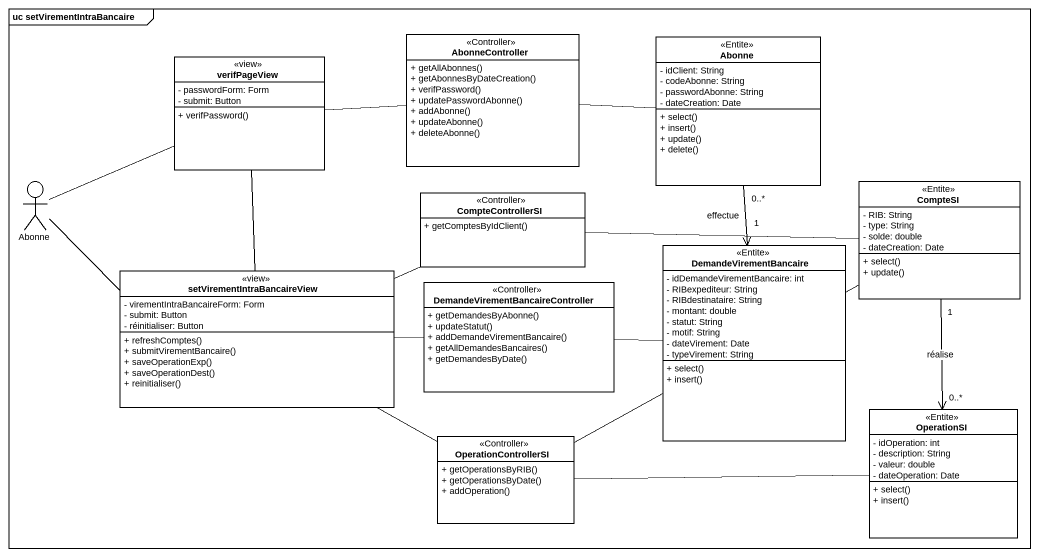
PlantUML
@startuml
mainframe uc setVirementIntraBancaire
allowmixing
hide circle
hide empty members
skinparam classAttributeIconSize 0
class AbonneController <<Controller>> {
  + getAllAbonnes()
  + getAbonnesByDateCreation()
  + verifPassword()
  + updatePasswordAbonne()
  + addAbonne()
  + updateAbonne()
  + deleteAbonne()
}
class Abonne <<Entite>> {
  - idClient: String
  - codeAbonne: String
  - passwordAbonne: String
  - dateCreation: Date
  + select()
  + insert()
  + update()
  + delete()
}
class verifPageView <<view>> {
  - passwordForm: Form
  - submit: Button
  + verifPassword()
}
actor "Abonne" as Abonne_2
class CompteControllerSI <<Controller>> {
  + getComptesByIdClient()
}
class CompteSI <<Entite>> {
  - RIB: String
  - type: String
  - solde: double
  - dateCreation: Date
  + select()
  + update()
}
class setVirementIntraBancaireView <<view>> {
  - virementIntraBancaireForm: Form
  - submit: Button
  - réinitialiser: Button
  + refreshComptes()
  + submitVirementBancaire()
  + saveOperationExp()
  + saveOperationDest()
  + reinitialiser()
}
class DemandeVirementBancaire <<Entite>> {
  - idDemandeVirementBancaire: int
  - RIBexpediteur: String
  - RIBdestinataire: String
  - montant: double
  - statut: String
  - motif: String
  - dateVirement: Date
  - typeVirement: String
  + select()
  + insert()
}
class "DemandeVirementBancaireController" as DemandeVirementBancaireContr <<Controller>> {
  + getDemandesByAbonne()
  + updateStatut()
  + addDemandeVirementBancaire()
  + getAllDemandesBancaires()
  + getDemandesByDate()
}
class OperationSI <<Entite>> {
  - idOperation: int
  - description: String
  - valeur: double
  - dateOperation: Date
  + select()
  + insert()
}
class OperationControllerSI <<Controller>> {
  + getOperationsByRIB()
  + getOperationsByDate()
  + addOperation()
}
AbonneController -right- Abonne
Abonne "0..*" --> "1" DemandeVirementBancaire : effectue
verifPageView -right- AbonneController
verifPageView -- setVirementIntraBancaireView
Abonne_2 -right- verifPageView
Abonne_2 -right- setVirementIntraBancaireView
CompteControllerSI -right- CompteSI
CompteSI "1" --> "0..*" OperationSI : réalise
setVirementIntraBancaireView -right- CompteControllerSI
setVirementIntraBancaireView -right- OperationControllerSI
DemandeVirementBancaire -left- DemandeVirementBancaireContr
DemandeVirementBancaireContr -left- setVirementIntraBancaireView
OperationControllerSI -right- CompteSI
OperationControllerSI -right- OperationSI
@enduml
